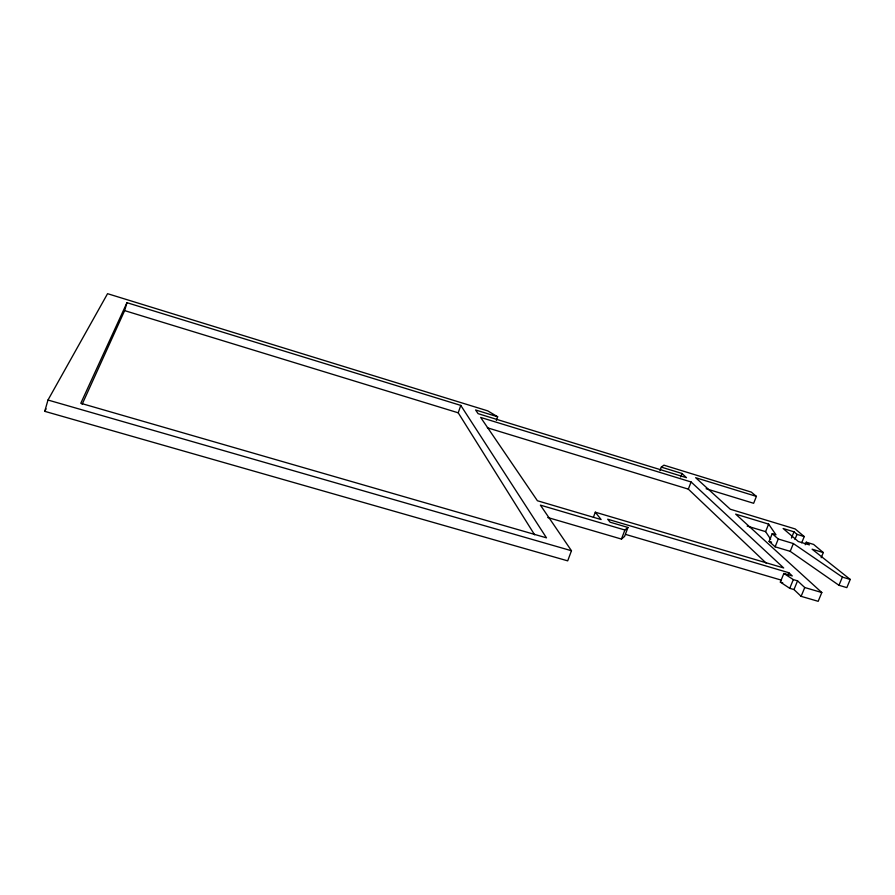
<?xml version="1.0" encoding="UTF-8"?>
<svg xmlns="http://www.w3.org/2000/svg" width="895" height="895" viewBox="0 0 895 895"><rect width="100%" height="100%" fill="white"/><g stroke="black" fill="none" stroke-linecap="round" stroke-linejoin="round"><path stroke-width="1.34" d="M821.185 557.719L823.299 552.562L812.112 549.194L850.25 579.445L846.838 587.623L838.973 585.296L790.196 551.342L775.115 546.823L769.107 541.397L772.217 533.655L775.965 534.785L768.626 524.112L735.668 514.122L821.811 592.535L818.175 601.317L801.126 596.338L793.988 589.559L789.748 588.317L780.35 582.108L783.863 573.46L792.265 575.944L788.808 572.722L607.694 519.212L610.099 522.199L627.977 527.468L624.889 530.008L540.401 505.138L571.469 550.738L567.698 560.852L44.75 411.331L47.983 400.031L107.557 293.683L487.708 410.861L497.654 416.768L496.356 420.426M82.15 404.238L124.64 310.621L126.967 302.689L460.78 405.413L546.476 537.839L80.785 403.287L126.967 302.689M534.628 534.818L458.218 412.808L460.78 405.413M593.396 517.276L595.298 512.197L783.684 567.967L691.097 481.969L480.66 417.428L537.414 500.752L601.116 519.547L595.298 512.197M547.751 517.511L621.454 539.07L624.889 530.008M627.977 527.468L624.565 536.429L621.454 539.07M659.962 470.658L661.315 467.123L663.911 465.165L751.297 492.105L756.398 496.389L753.646 503.292L706.133 488.737M680.614 477.001L681.968 473.477L661.315 467.123M766.086 563.044L688.322 489.129L691.097 481.969M770.673 539.249L765.605 531.641L768.626 524.112M775.115 546.823L778.27 539.003L772.217 533.655M791.448 538.04L793.977 531.809L783.136 528.52L798.318 541.531L809.427 544.887L806.272 542.213L805.231 544.753M794.961 539.372L796.997 534.371L793.977 531.809M790.196 551.342L793.362 543.556L778.27 539.003M787.801 575.172L788.808 572.722M801.696 542.806L804.236 536.564L795.163 528.945L730.286 509.221L695.65 477.695L756.398 496.389M789.748 588.317L793.317 579.591L783.863 573.46M793.988 589.559L797.546 580.844L793.317 579.591M801.126 596.338L804.75 587.523L797.546 580.844M838.973 585.296L842.385 577.107L793.362 543.556M44.75 411.331L46.093 408.892M47.983 400.031L571.469 550.738M804.75 587.523L821.811 592.535M780.35 582.108L782.745 582.813M625.773 534.46L781.29 580.128M842.385 577.107L850.25 579.445M769.107 541.397L771.602 542.146M806.272 542.213L813.611 544.428L823.299 552.562M747.157 526.07L765.605 531.641M796.997 534.371L804.236 536.564M124.64 310.621L458.218 412.808M487.339 427.776L688.322 489.129M497.654 416.768L475.592 409.977L478.098 413.658L686.487 477.684L681.968 473.477"/></g></svg>
